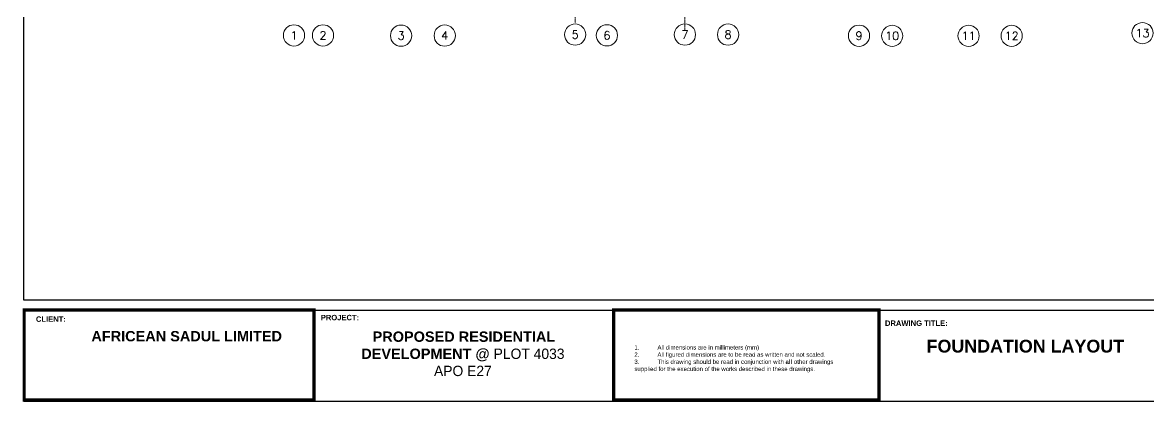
# Model space of a CAD drawing. Header units: inches. Extents: x 23 to 2032867, y 13 to 664695.
# Drawn here: x 606679 to 641146, y 63 to 11679 of the extents above; entities that cross this region are included whole.
import ezdxf
from ezdxf.enums import TextEntityAlignment as Align

# ---------------------------------------------------------------- set-up
doc = ezdxf.new("R2010")
doc.units = ezdxf.units.IN
doc.header["$MEASUREMENT"] = 0
doc.linetypes.add('CENTER2', pattern=[0.7, 0.5, -0.1, 0, -0.1])
for name, color, linetype in [('Annotation - Text', 7, 'Continuous'), ('dimensions', 1, 'Continuous'), ('F5', 5, 'Continuous')]:
    doc.layers.add(name, color=color, linetype=linetype)
for name, color, linetype, lineweight in [('Axis_2', 8, 'CENTER2', 0), ('AxisBalloons_2', 150, 'ByLayer', 0), ('AxisText_2', 18, 'ByLayer', 0)]:
    doc.layers.add(name, color=color, linetype=linetype, lineweight=lineweight)
doc.styles.add('AxisText_2', font='ROMANC', dxfattribs={"height": 50})
doc.styles.add('GENERATED_STYLE_3', font='arialbd.ttf')
doc.styles.add('SIMPLEX8', font='simplexd.shx', dxfattribs={"width": 0.8})
doc.styles.get("Standard").update_dxf_attribs({"font": 'arial.ttf'})

msp = doc.modelspace()

# ---------------------------------------------------------------- linework, layer by layer
at = {"lineweight": 9}
msp.add_line((615598.597, 2865.73), (624775.19, 2865.73), dxfattribs=at)
for p, q in [((632896.968, 2865.73), (658411.439, 2865.73)), ((606729.722, 113.458), (606729.722, 1747.822)), ((611688.106, 113.458), (615598.597, 113.458)), ((629733.574, 113.458), (632896.968, 113.458))]:
    msp.add_line(p, q)
at = {"const_width": 100.777}
for points in [[(606729.722, 2865.73), (615598.597, 2865.73), (615598.597, 113.458), (606729.722, 113.458)], [(624775.19, 2865.73), (632896.968, 2865.73), (632896.968, 113.458), (624775.19, 113.458)]]:
    msp.add_lwpolyline(points, close=True, dxfattribs=at)
msp.add_lwpolyline([(658411.439, 63.069), (606716.261, 63.069), (606729.722, 2865.73), (658411.439, 2865.73)], close=True)
at = {"layer": 'Axis_2'}
for p, q in [((623595.846, 11672.757), (623595.846, 28712.81)), ((626955.216, 11432.31), (626955.216, 28712.81))]:
    msp.add_line(p, q, dxfattribs=at)
at = {"layer": 'AxisBalloons_2'}
for centre in [(614989.311, 11282.81), (615876.186, 11282.81), (618268.256, 11276.098), (619604.846, 11278.758), (623595.846, 11308.598), (624568.346, 11285.098), (626955.216, 11308.598), (628277.226, 11308.598), (632284.936, 11273.688), (633300.186, 11270.598), (635638.256, 11270.598), (636958.936, 11270.598), (640962.846, 11353.498)]:
    msp.add_circle(centre, 325, dxfattribs=at)
at = {"layer": 'dimensions', "color": 7}
msp.add_lwpolyline([(658411.439, 3166.827), (606716.261, 3166.827), (606716.261, 34583.381), (658411.439, 34583.381)], close=True, dxfattribs=at)

# ---------------------------------------------------------------- texts
at = {"layer": 'Annotation - Text', "color": 3, "linetype": 'Continuous', "lineweight": 20, "char_height": 317.22486, "width": 6766.08019, "attachment_point": 2, "line_spacing_factor": 0.992596, "style": 'GENERATED_STYLE_3'}
for s, insert in [('\\pi63.0992;AFRICEAN SADUL LIMITED', (611673.189, 2223.956)), ('\\pi63.0992;PROPOSED RESIDENTIAL DEVELOPMENT @ {\\fStencil|b0|i0|c0|p82;PLOT 4033 APO E27}', (620159.654, 2209.391))]:
    msp.add_mtext(s, dxfattribs=dict(at, insert=insert))
at = {"layer": 'Annotation - Text', "color": 5, "linetype": 'Continuous', "lineweight": 20, "insert": (637376.075, 1955.315), "char_height": 391.63562, "width": 5898.39597, "attachment_point": 2, "style": 'GENERATED_STYLE_3'}
msp.add_mtext('FOUNDATION LAYOUT', dxfattribs=at)
at = {"layer": 'AxisText_2', "color": 0, "linetype": 'Continuous', "style": 'AxisText_2'}
for s, p in [('1', (614989.311, 11282.81)), ('2', (615876.186, 11282.81)), ('3', (618268.256, 11276.098)), ('4', (619604.846, 11278.758)), ('5', (623595.846, 11308.598)), ('6', (624568.346, 11285.098)), ('7', (626955.216, 11308.598)), ('8', (628277.226, 11308.598)), ('9', (632284.936, 11273.688)), ('10', (633300.186, 11270.598)), ('11', (635638.256, 11270.598)), ('12', (636958.936, 11270.598)), ('13', (640962.846, 11353.498))]:
    msp.add_text(s, height=250, dxfattribs=at).set_placement(p, align=Align.MIDDLE_CENTER)
at = {"layer": 'F5', "color": 1, "lineweight": -2, "char_height": 166.0167, "width": 2510.01854, "attachment_point": 4}
for s, insert in [('{\\fArial|b1|i0|c0|p34;CLIENT:}', (607090.476, 2586.945)), ('{\\fArial|b1|i0|c0|p34;PROJECT:}', (615810.438, 2634.938)), ('{\\fArial|b1|i0|c0|p34;DRAWING TITLE:}', (633080.171, 2462.239))]:
    msp.add_mtext(s, dxfattribs=dict(at, insert=insert))
at = {"layer": 'F5', "color": 0, "lineweight": -2, "insert": (625408.97, 1519.511), "char_height": 176.536858, "width": 5375.14343, "attachment_point": 4, "style": 'SIMPLEX8'}
msp.add_mtext('\\pt1.83722;{\\fArial|b1|i0|c0|p34;\\H0.99997x;\\L\\P\\pi-0.97307,l0.97307,t706.14743;\\fArial|b0|i0|c0|p34;\\H0.7476x;\\l1.^IAll dimensions are in millimeters (mm)\\P2.^IAll figured dimensions are to be read as written and not scaled.\\P3.^IThis drawing should be read in conjunction with \\fArial|b1|i0|c0|p34;all\\fArial|b0|i0|c0|p34; other drawings \\P\\pi0,t3.89193;supplied for the execution of the works described in these drawings.}', dxfattribs=at)

doc.saveas('drawing.dxf')
